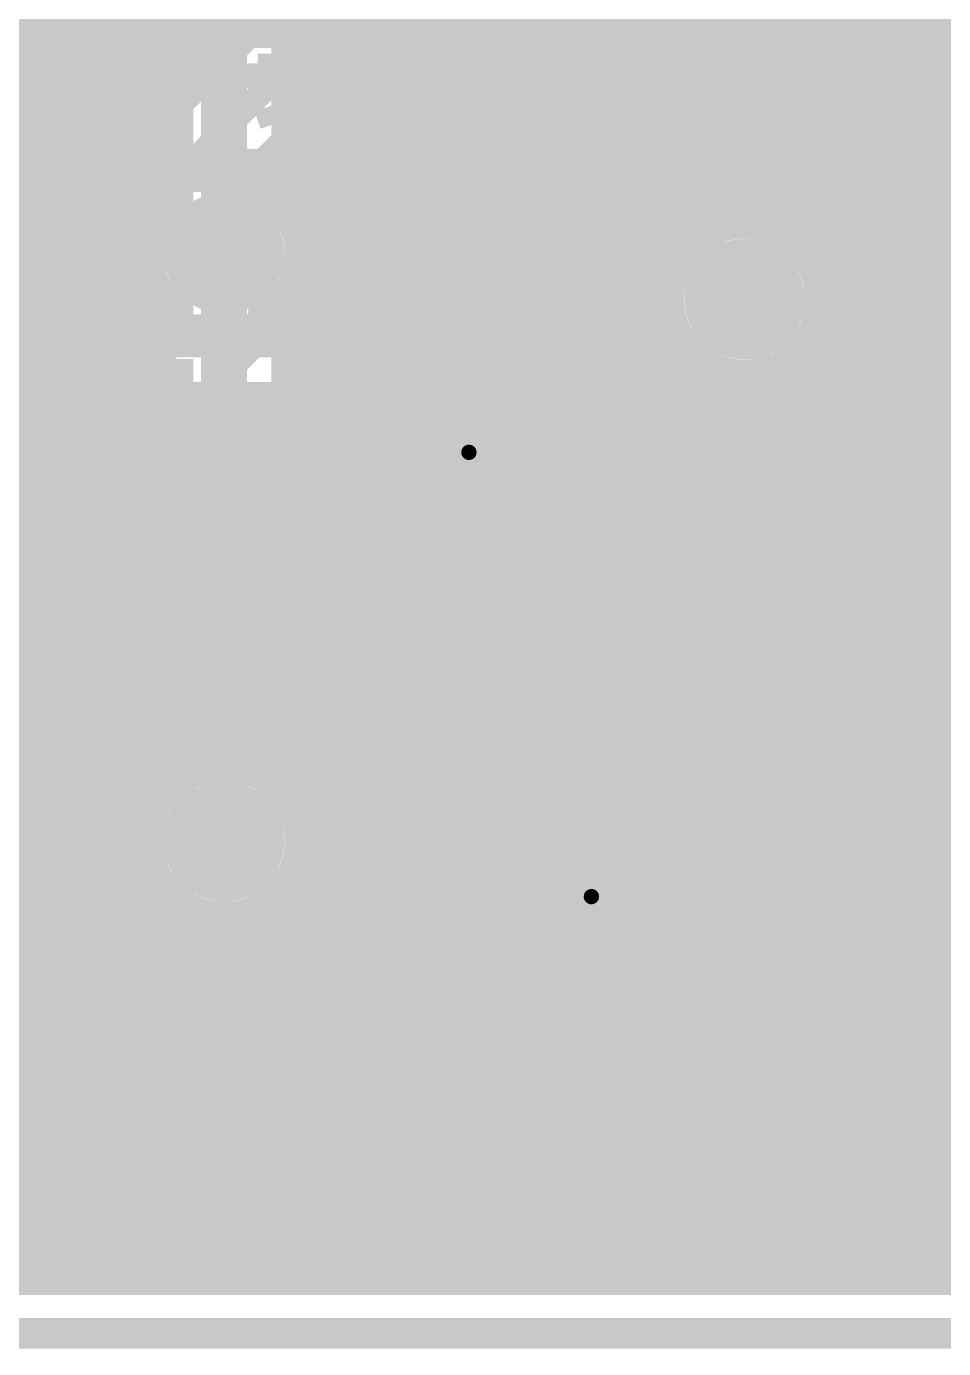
# Model space of a CAD drawing. Extents: x -4 to 136, y -50 to 40.
# Drawn here: x 109.99 to 117.6, y -4.13 to 6.83 of the extents above; entities that cross this region are included whole.
import ezdxf

# ---------------------------------------------------------------- set-up
doc = ezdxf.new("R2010")
doc.units = 0
doc.header["$MEASUREMENT"] = 0
doc.layers.get('0').update_dxf_attribs({"linetype": 'CONTINUOUS'})
for name, color, linetype in [('25-335-0_BOT', 7, 'CONTINUOUS'), ('25-335-0_DRD', 7, 'CONTINUOUS'), ('25-335-0_GND', 6, 'CONTINUOUS'), ('25-335-0_IN1', 4, 'CONTINUOUS'), ('25-335-0_SMT', 5, 'CONTINUOUS'), ('25-335-0_SPT', 10, 'CONTINUOUS'), ('25-335-0_SST', 9, 'CONTINUOUS'), ('25-335-0_TOP', 12, 'CONTINUOUS'), ('THRUHOLE_TAP', 15, 'CONTINUOUS')]:
    doc.layers.add(name, color=color, linetype=linetype)

# ---------------------------------------------------------------- blocks, each defined once
blk = doc.blocks.new('ROUND_40')
at = {"const_width": 0.29972}
blk.add_lwpolyline([(-0.14986, 0, 1), (0.14986, 0, 1)], format="xyb", close=True, dxfattribs=at)
blk = doc.blocks.new('ROUND_60')
at = {"const_width": 0.50038}
blk.add_lwpolyline([(-0.25019, 0, 1), (0.25019, 0, 1)], format="xyb", close=True, dxfattribs=at)
blk = doc.blocks.new('ROUND_62')
at = {"const_width": 0.50038}
blk.add_lwpolyline([(-0.25019, 0, 1), (0.25019, 0, 1)], format="xyb", close=True, dxfattribs=at)
blk = doc.blocks.new('ROUND_63')
at = {"const_width": 0.0635}
blk.add_lwpolyline([(-0.03175, 0, 1), (0.03175, 0, 1)], format="xyb", close=True, dxfattribs=at)
blk = doc.blocks.new('RECTANGLE_2')
blk.add_solid([(0.4826, 0.4064), (0.4826, -0.4064), (-0.4826, 0.4064), (-0.4826, -0.4064)])
blk = doc.blocks.new('RECTANGLE_17')
blk.add_solid([(0.508, 0.635), (0.508, -0.635), (-0.508, 0.635), (-0.508, -0.635)])
blk = doc.blocks.new('ROUND_23')
at = {"const_width": 0.10033}
blk.add_lwpolyline([(-0.050164, 0, 1), (0.050164, 0, 1)], format="xyb", close=True, dxfattribs=at)

msp = doc.modelspace()

# ---------------------------------------------------------------- linework, layer by layer
at = {"layer": '25-335-0_BOT'}
for points, const_width in [([(114.3, 26.6954), (114.3, -1.2573)], 0.254), ([(114.5286, 26.62936), (114.5286, -1.2573)], 0.254), ([(114.9858, 26.6446), (114.9858, -1.2573)], 0.254), ([(117.0432, 26.63444), (117.0432, -1.2573)], 0.254), ([(117.5004, 26.63952), (117.5004, -1.2573)], 0.254), ([(117.729, 26.71572), (117.729, -1.2573)], 0.254), ([(114.7572, 26.61412), (114.7572, -1.2573)], 0.254), ([(117.2718, 26.61412), (117.2718, -1.2573)], 0.254), ([(106.68, 21.463), (106.68, 17.8308), (108.077, 16.4338), (108.077, 14.859), (109.093, 13.843), (109.093, 1.143), (112.014, -1.778), (122.555, -1.778)], 0.381), ([(114.0714, 20.62226), (114.0714, -1.2573)], 0.254), ([(111.0996, 18.6436), (111.0996, 5.28828)], 0.254), ([(110.6424, 18.42008), (110.6424, 0.3302)], 0.254), ([(110.871, 18.47342), (110.871, 0.1016)], 0.254), ([(111.633, 0.0762), (111.633, 4.953), (111.633, 16.51), (113.284, 18.161)], 0.381), ([(113.8428, 17.8689), (113.8428, -1.2573)], 0.254), ([(113.3856, 17.526), (113.3856, -1.2573)], 0.254), ([(113.6142, 17.62506), (113.6142, -1.2573)], 0.254), ([(111.1123, 16.51), (111.1123, 5.30606)], 0.254), ([(115.2144, 16.3576), (115.2144, -1.2573)], 0.254), ([(115.443, 16.18742), (115.443, 4.94284)], 0.254), ([(115.6716, 16.13408), (115.6716, 5.13588)], 0.254), ([(116.8146, 14.7066), (116.8146, -1.2573)], 0.254), ([(115.9002, 14.65326), (115.9002, 5.19938)], 0.254), ([(116.1288, 14.5161), (116.1288, 5.17652)], 0.254), ([(116.3574, 14.48308), (116.3574, 5.05206)], 0.254), ([(116.586, 14.53642), (116.586, -1.2573)], 0.254), ([(110.4138, 13.2969), (110.4138, 0.5588)], 0.254), ([(110.1852, 13.05306), (110.1852, 0.7874)], 0.254), ([(109.9566, 12.9667), (109.9566, 1.016)], 0.254), ([(112.1537, 10.66038), (112.1537, 5.30606)], 0.254), ([(113.157, 10.67562), (113.157, -1.2573)], 0.254), ([(112.2426, 10.5664), (112.2426, 5.11048)], 0.254), ([(112.4712, 10.44448), (112.4712, -1.2573)], 0.254), ([(112.6998, 10.42162), (112.6998, -1.2573)], 0.254), ([(112.9284, 10.48512), (112.9284, -1.2573)], 0.254), ([(111.1123, 6.731), (109.6137, 6.731)], 0.254), ([(126.0602, 6.731), (112.1537, 6.731)], 0.254), ([(111.1123, 6.5024), (109.6137, 6.5024)], 0.254), ([(126.0602, 6.5024), (112.1537, 6.5024)], 0.254), ([(111.1123, 6.2738), (109.6137, 6.2738)], 0.254), ([(126.0602, 6.2738), (112.1537, 6.2738)], 0.254), ([(111.1123, 6.0452), (109.6137, 6.0452)], 0.254), ([(126.0602, 6.0452), (112.1537, 6.0452)], 0.254), ([(111.1123, 5.8166), (109.6137, 5.8166)], 0.254), ([(126.0602, 5.8166), (112.1537, 5.8166)], 0.254), ([(111.1123, 5.588), (109.6137, 5.588)], 0.254), ([(126.0602, 5.588), (112.1537, 5.588)], 0.254), ([(111.1123, 5.3594), (109.6137, 5.3594)], 0.254), ([(126.0602, 5.3594), (112.1537, 5.3594)], 0.254), ([(111.02848, 5.1308), (109.6137, 5.1308)], 0.254), ([(115.6589, 5.1308), (112.23752, 5.1308)], 0.254), ([(126.0602, 5.1308), (116.24056, 5.1308)], 0.254), ([(111.633, 4.953), (111.633, 0.0762)], 0.381), ([(111.00562, 4.9022), (109.6137, 4.9022)], 0.254), ([(115.41506, 4.9022), (112.26038, 4.9022)], 0.254), ([(126.0602, 4.9022), (116.48694, 4.9022)], 0.254), ([(112.2426, 4.79298), (112.2426, 0.23368)], 0.254), ([(111.06912, 4.6736), (109.6137, 4.6736)], 0.254), ([(111.0996, 4.61772), (111.0996, 0.41148)], 0.254), ([(111.1123, 4.5974), (111.1123, 0.42926)], 0.254), ([(111.1123, 4.5974), (111.1123, 0.42926)], 0.254), ([(112.1537, 4.5974), (112.1537, 0.42926)], 0.254), ([(112.1537, 4.5974), (112.1537, 0.42926)], 0.254), ([(115.3287, 4.6736), (112.19688, 4.6736)], 0.254), ([(126.0602, 4.6736), (116.5733, 4.6736)], 0.254), ([(111.1123, 4.445), (109.6137, 4.445)], 0.254), ([(115.33378, 4.445), (112.1537, 4.445)], 0.254), ([(126.0602, 4.445), (116.56822, 4.445)], 0.254), ([(111.1123, 4.2164), (109.6137, 4.2164)], 0.254), ([(115.4303, 4.2164), (112.1537, 4.2164)], 0.254), ([(115.443, 4.19862), (115.443, -1.2573)], 0.254), ([(126.0602, 4.2164), (116.4717, 4.2164)], 0.254), ([(116.3574, 4.0894), (116.3574, -1.2573)], 0.254), ([(111.1123, 3.9878), (109.6137, 3.9878)], 0.254), ([(115.71478, 3.9878), (112.1537, 3.9878)], 0.254), ([(115.6716, 4.00812), (115.6716, -1.2573)], 0.254), ([(115.9002, 3.94462), (115.9002, -1.2573)], 0.254), ([(116.1288, 3.96748), (116.1288, -1.2573)], 0.254), ([(126.0602, 3.9878), (116.18722, 3.9878)], 0.254), ([(111.1123, 3.7592), (109.6137, 3.7592)], 0.254), ([(126.0602, 3.7592), (112.1537, 3.7592)], 0.254), ([(111.1123, 3.5306), (109.6137, 3.5306)], 0.254), ([(126.0602, 3.5306), (112.1537, 3.5306)], 0.254), ([(111.1123, 3.302), (109.6137, 3.302)], 0.254), ([(126.0602, 3.302), (112.1537, 3.302)], 0.254), ([(111.1123, 3.0734), (109.6137, 3.0734)], 0.254), ([(126.0602, 3.0734), (112.1537, 3.0734)], 0.254), ([(111.1123, 2.8448), (109.6137, 2.8448)], 0.254), ([(126.0602, 2.8448), (112.1537, 2.8448)], 0.254), ([(111.1123, 2.6162), (109.6137, 2.6162)], 0.254), ([(126.0602, 2.6162), (112.1537, 2.6162)], 0.254), ([(111.1123, 2.3876), (109.6137, 2.3876)], 0.254), ([(126.0602, 2.3876), (112.1537, 2.3876)], 0.254), ([(111.1123, 2.159), (109.6137, 2.159)], 0.254), ([(126.0602, 2.159), (112.1537, 2.159)], 0.254), ([(111.1123, 1.9304), (109.6137, 1.9304)], 0.254), ([(126.0602, 1.9304), (112.1537, 1.9304)], 0.254), ([(111.1123, 1.7018), (109.6137, 1.7018)], 0.254), ([(126.0602, 1.7018), (112.1537, 1.7018)], 0.254), ([(111.1123, 1.4732), (109.6137, 1.4732)], 0.254), ([(126.0602, 1.4732), (112.1537, 1.4732)], 0.254), ([(109.6137, 1.3589), (111.01324, -0.04064)], 0.254), ([(111.1123, 1.2446), (109.728, 1.2446)], 0.254), ([(126.0602, 1.2446), (112.1537, 1.2446)], 0.254), ([(111.1123, 1.016), (109.9566, 1.016)], 0.254), ([(126.0602, 1.016), (112.1537, 1.016)], 0.254), ([(108.7247, 0.7747), (111.64062, -2.13868)], 0.254), ([(111.1123, 0.7874), (110.1852, 0.7874)], 0.254), ([(125.90526, 0.7874), (112.1537, 0.7874)], 0.254), ([(111.1123, 0.5588), (110.4138, 0.5588)], 0.254), ([(125.67666, 0.5588), (112.1537, 0.5588)], 0.254), ([(111.05642, 0.3302), (110.6424, 0.3302)], 0.254), ([(125.44806, 0.3302), (112.20958, 0.3302)], 0.254), ([(111.00308, 0.1016), (110.871, 0.1016)], 0.254), ([(124.05614, 0.1016), (112.26292, 0.1016)], 0.254), ([(123.60148, -0.127), (112.2299, -0.127)], 0.254), ([(112.2426, -0.08128), (112.2426, -1.2573)], 0.254), ([(112.014, -0.42418), (112.014, -1.0414)], 0.254), ([(123.36018, -0.3556), (112.0902, -0.3556)], 0.254), ([(109.9566, -0.4572), (109.9566, -3.556)], 0.254), ([(111.51362, -0.54102), (112.2299, -1.2573)], 0.254), ([(111.5568, -0.54864), (111.5568, -0.5842)], 0.254), ([(111.7854, -0.5334), (111.7854, -0.8128)], 0.254), ([(110.0836, -0.5842), (103.3399, -0.5842)], 0.254), ([(123.20524, -0.5842), (111.5568, -0.5842)], 0.254), ([(110.1852, -0.6858), (110.1852, -3.556)], 0.254), ([(110.3122, -0.8128), (103.2002, -0.8128)], 0.254), ([(123.10364, -0.8128), (111.7854, -0.8128)], 0.254), ([(110.4138, -0.9144), (110.4138, -3.556)], 0.254), ([(110.5408, -1.0414), (97.1169, -1.0414)], 0.254), ([(123.04776, -1.0414), (112.014, -1.0414)], 0.254), ([(110.6424, -1.143), (110.6424, -3.556)], 0.254), ([(110.7694, -1.27), (97.1169, -1.27)], 0.254), ([(122.1994, -1.2573), (112.2299, -1.2573)], 0.254), ([(110.871, -1.3716), (110.871, -3.556)], 0.254), ([(110.998, -1.4986), (97.1169, -1.4986)], 0.254), ([(111.0996, -1.6002), (111.0996, -3.556)], 0.254), ([(111.2266, -1.7272), (97.18294, -1.7272)], 0.254), ([(111.3282, -1.8288), (111.3282, -3.556)], 0.254), ([(111.4552, -1.9558), (103.6828, -1.9558)], 0.254), ([(111.5568, -2.0574), (111.5568, -3.556)], 0.254), ([(111.68888, -2.1844), (103.83774, -2.1844)], 0.254), ([(111.7854, -2.24536), (111.7854, -3.556)], 0.254), ([(122.1994, -2.2987), (112.014, -2.2987)], 0.254), ([(112.014, -2.2987), (112.014, -3.556)], 0.254), ([(112.2426, -2.2987), (112.2426, -3.556)], 0.254), ([(112.4712, -2.2987), (112.4712, -3.556)], 0.254), ([(112.6998, -2.2987), (112.6998, -3.556)], 0.254), ([(112.9284, -2.2987), (112.9284, -3.556)], 0.254), ([(113.157, -2.2987), (113.157, -3.556)], 0.254), ([(113.3856, -2.2987), (113.3856, -3.556)], 0.254), ([(113.6142, -2.2987), (113.6142, -3.556)], 0.254), ([(113.8428, -2.2987), (113.8428, -3.556)], 0.254), ([(114.0714, -2.2987), (114.0714, -3.556)], 0.254), ([(114.3, -2.2987), (114.3, -3.556)], 0.254), ([(114.5286, -2.2987), (114.5286, -3.556)], 0.254), ([(114.7572, -2.2987), (114.7572, -3.556)], 0.254), ([(114.9858, -2.2987), (114.9858, -3.556)], 0.254), ([(115.2144, -2.2987), (115.2144, -3.556)], 0.254), ([(115.443, -2.2987), (115.443, -3.556)], 0.254), ([(115.6716, -2.2987), (115.6716, -3.556)], 0.254), ([(115.9002, -2.2987), (115.9002, -3.556)], 0.254), ([(116.1288, -2.2987), (116.1288, -3.556)], 0.254), ([(116.3574, -2.2987), (116.3574, -3.556)], 0.254), ([(116.586, -2.2987), (116.586, -3.556)], 0.254), ([(116.8146, -2.2987), (116.8146, -3.556)], 0.254), ([(117.0432, -2.2987), (117.0432, -3.556)], 0.254), ([(117.2718, -2.2987), (117.2718, -3.556)], 0.254), ([(117.5004, -2.2987), (117.5004, -3.556)], 0.254), ([(117.729, -2.2987), (117.729, -3.556)], 0.254), ([(123.60148, -2.413), (103.88092, -2.413)], 0.254), ([(124.05614, -2.6416), (103.83774, -2.6416)], 0.254), ([(131.2164, -2.8702), (103.6828, -2.8702)], 0.254), ([(135.509, -3.0988), (95.8469, -3.0988)], 0.254), ([(135.509, -3.3274), (95.87992, -3.3274)], 0.254), ([(135.509, -3.556), (95.82658, -3.556)], 0.254)]:
    msp.add_lwpolyline(points, dxfattribs=dict(at, const_width=const_width))
at = {"layer": '25-335-0_BOT', "const_width": 0.254}
for points in [[(111.1123, 5.30606, 0.1500719), (111.00389, 4.953)], [(112.26292, 4.953, 0.1500718), (112.15437, 5.30651)], [(115.951, 5.20192, 0.4142136), (115.32108, 4.572)], [(116.58092, 4.572, 0.4142136), (115.951, 5.20192)], [(111.00308, 4.953, 0.1509244), (111.11281, 4.59775)], [(112.1537, 4.5974, 0.1509243), (112.26354, 4.953)], [(115.32108, 4.572, 0.4142136), (115.951, 3.94208)], [(115.951, 3.94208, 0.4142136), (116.58092, 4.572)], [(111.1123, 0.42926, 0.1500719), (111.00389, 0.0762)], [(111.1123, 0.42926, 0.1500719), (111.00389, 0.0762)], [(112.26292, 0.0762, 0.1500718), (112.15437, 0.42971)], [(112.26292, 0.0762, 0.1500718), (112.15437, 0.42971)], [(111.00308, 0.0762, 0.0466173), (111.01398, -0.0405)], [(111.00308, 0.0762, 0.0466173), (111.01398, -0.0405)], [(111.633, -0.55372, 0.4142136), (112.26292, 0.0762)], [(111.633, -0.55372, 0.4142136), (112.26292, 0.0762)], [(111.51362, -0.54102, 0.0478005), (111.633, -0.55246)], [(111.51362, -0.54102, 0.0478005), (111.633, -0.55246)], [(111.6457, -2.1463, 0.1989124), (112.014, -2.29885)], [(111.6457, -2.1463, 0.1989124), (112.014, -2.29885)]]:
    msp.add_lwpolyline(points, format="xyb", dxfattribs=at)
at = {"layer": '25-335-0_DRD', "const_width": 0.254}
for points in [[(-4.0005, 34.00044), (-4.0005, -4.0005), (135.99922, -4.0005), (135.99922, 34.00044), (-4.0005, 34.00044)], [(110.998, 5.588), (110.998, 4.318)], [(112.268, 5.588), (110.998, 5.588)], [(112.268, 5.588), (110.998, 4.318)], [(112.268, 4.318), (110.998, 5.588)], [(112.268, 4.318), (112.268, 5.588)], [(115.316, 5.207), (115.316, 3.937)], [(116.586, 5.207), (115.316, 5.207)], [(116.586, 5.207), (115.316, 3.937)], [(116.586, 3.937), (115.316, 5.207)], [(116.586, 3.937), (116.586, 5.207)], [(110.998, 4.318), (112.268, 4.318)], [(113.03, 3.937), (113.03, 2.667)], [(114.3, 3.937), (113.03, 3.937)], [(114.3, 3.937), (113.03, 2.667)], [(114.3, 2.667), (113.03, 3.937)], [(113.03, 3.937), (113.03, 2.667)], [(114.3, 3.937), (113.03, 3.937)], [(114.3, 3.937), (113.03, 2.667)], [(114.3, 2.667), (113.03, 3.937)], [(114.3, 2.667), (114.3, 3.937)], [(114.3, 2.667), (114.3, 3.937)], [(115.316, 3.937), (116.586, 3.937)], [(113.03, 2.667), (114.3, 2.667)], [(113.03, 2.667), (114.3, 2.667)], [(110.998, 0.7112), (110.998, -0.5588)], [(112.268, 0.7112), (110.998, 0.7112)], [(112.268, 0.7112), (110.998, -0.5588)], [(112.268, -0.5588), (110.998, 0.7112)], [(110.998, 0.7112), (110.998, -0.5588)], [(112.268, 0.7112), (110.998, 0.7112)], [(112.268, 0.7112), (110.998, -0.5588)], [(112.268, -0.5588), (110.998, 0.7112)], [(112.268, -0.5588), (112.268, 0.7112)], [(112.268, -0.5588), (112.268, 0.7112)], [(114.046, 0.254), (114.046, -1.016)], [(115.316, 0.254), (114.046, 0.254)], [(115.316, 0.254), (114.046, -1.016)], [(115.316, -1.016), (114.046, 0.254)], [(114.046, 0.254), (114.046, -1.016)], [(115.316, 0.254), (114.046, 0.254)], [(115.316, 0.254), (114.046, -1.016)], [(115.316, -1.016), (114.046, 0.254)], [(115.316, -1.016), (115.316, 0.254)], [(115.316, -1.016), (115.316, 0.254)], [(110.998, -0.5588), (112.268, -0.5588)], [(110.998, -0.5588), (112.268, -0.5588)], [(114.046, -1.016), (115.316, -1.016)], [(114.046, -1.016), (115.316, -1.016)]]:
    msp.add_lwpolyline(points, dxfattribs=at)
at = {"layer": '25-335-0_GND', "const_width": 0.254}
msp.add_lwpolyline([(-4.0005, 34.00044), (-4.0005, -4.0005), (135.99922, -4.0005), (135.99922, 34.00044), (-4.0005, 34.00044)], dxfattribs=at)
at = {"layer": '25-335-0_IN1'}
for points, const_width in [([(119.7991, 27.96032), (119.7991, 27.5971), (119.507, 27.305), (119.507, 13.843), (110.363, 4.699), (104.775, 4.699), (104.267, 5.207)], 0.2032), ([(110.6424, 15.1892), (110.6424, 5.588)], 0.254), ([(110.871, 15.1892), (110.871, 5.8166)], 0.254), ([(111.0996, 15.1892), (111.0996, 6.0452)], 0.254), ([(111.3282, 15.1892), (111.3282, 6.2738)], 0.254), ([(111.5568, 15.1892), (111.5568, 6.5024)], 0.254), ([(111.7854, 15.1892), (111.7854, 6.731)], 0.254), ([(119.0752, 14.0208), (110.18266, 5.1308)], 0.254), ([(119.8118, 13.5382), (111.82604, 5.55244)], 0.254), ([(110.4138, 13.2969), (110.4138, 5.3594)], 0.254), ([(110.1852, 13.05306), (110.1852, 5.1308)], 0.254), ([(109.9566, 12.9667), (109.9566, 5.1308)], 0.254), ([(117.729, 11.45286), (117.729, -3.556)], 0.254), ([(117.5004, 11.22426), (117.5004, -3.556)], 0.254), ([(117.2718, 10.99566), (117.2718, -3.556)], 0.254), ([(117.0432, 10.76706), (117.0432, -3.556)], 0.254), ([(116.8146, 10.53846), (116.8146, -3.556)], 0.254), ([(116.586, 10.30986), (116.586, -3.556)], 0.254), ([(116.3574, 10.08126), (116.3574, 5.05206)], 0.254), ([(116.1288, 9.85266), (116.1288, 5.17652)], 0.254), ([(115.9002, 9.62406), (115.9002, 5.19938)], 0.254), ([(115.6716, 9.39546), (115.6716, 5.13588)], 0.254), ([(115.443, 9.16686), (115.443, 4.94284)], 0.254), ([(115.2144, 8.93826), (115.2144, 4.6228)], 0.254), ([(114.9858, 8.70966), (114.9858, 4.6228)], 0.254), ([(114.7572, 8.48106), (114.7572, 4.6228)], 0.254), ([(114.5286, 8.25246), (114.5286, 4.6228)], 0.254), ([(114.3, 8.02386), (114.3, 4.6228)], 0.254), ([(114.0714, 7.79526), (114.0714, 4.6228)], 0.254), ([(113.8428, 7.56666), (113.8428, 4.6228)], 0.254), ([(113.6142, 7.33806), (113.6142, 4.6228)], 0.254), ([(113.3856, 7.10946), (113.3856, 4.6228)], 0.254), ([(113.157, 6.88086), (113.157, 4.6228)], 0.254), ([(111.78286, 6.731), (104.38384, 6.731)], 0.254), ([(135.509, 6.731), (113.0046, 6.731)], 0.254), ([(115.951, 4.572), (115.57, 4.191), (104.14, 4.191), (103.378, 4.953), (103.378, 6.604)], 0.2032), ([(112.9284, 6.65226), (112.9284, 4.6228)], 0.254), ([(111.55426, 6.5024), (104.0003, 6.5024)], 0.254), ([(135.509, 6.5024), (112.776, 6.5024)], 0.254), ([(112.6998, 6.42366), (112.6998, 4.6228)], 0.254), ([(111.32566, 6.2738), (107.09656, 6.2738)], 0.254), ([(135.509, 6.2738), (112.5474, 6.2738)], 0.254), ([(112.4712, 6.19506), (112.4712, 4.6228)], 0.254), ([(111.09706, 6.0452), (107.34294, 6.0452)], 0.254), ([(126.81966, 6.0452), (112.3188, 6.0452)], 0.254), ([(112.2426, 5.96646), (112.2426, 5.11048)], 0.254), ([(110.86846, 5.8166), (107.4293, 5.8166)], 0.254), ([(126.66726, 5.8166), (112.0902, 5.8166)], 0.254), ([(112.014, 5.73786), (112.014, 5.45338)], 0.254), ([(110.63986, 5.588), (107.42422, 5.588)], 0.254), ([(126.62408, 5.588), (111.8616, 5.588)], 0.254), ([(110.41126, 5.3594), (107.3277, 5.3594)], 0.254), ([(126.66726, 5.3594), (112.11306, 5.3594)], 0.254), ([(110.18266, 5.1308), (107.04322, 5.1308)], 0.254), ([(115.6589, 5.1308), (112.23752, 5.1308)], 0.254), ([(126.81966, 5.1308), (116.24056, 5.1308)], 0.254), ([(115.41506, 4.9022), (112.26038, 4.9022)], 0.254), ([(135.509, 4.9022), (116.48694, 4.9022)], 0.254), ([(112.2426, 4.79298), (112.2426, 4.6228)], 0.254), ([(115.32362, 4.6228), (112.16894, 4.6228)], 0.254), ([(115.3287, 4.6736), (112.19688, 4.6736)], 0.254), ([(135.509, 4.6736), (116.5733, 4.6736)], 0.254), ([(135.509, 4.445), (116.56822, 4.445)], 0.254), ([(135.509, 4.2164), (116.4717, 4.2164)], 0.254), ([(116.3574, 4.0894), (116.3574, -3.556)], 0.254), ([(115.93068, 3.94208), (115.87988, 3.89128)], 0.254), ([(115.93068, 3.94208), (115.951, 3.94175)], 0.254), ([(116.1288, 3.96748), (116.1288, -3.556)], 0.254), ([(135.509, 3.9878), (116.18722, 3.9878)], 0.254), ([(115.9002, 3.90906), (115.9002, -3.556)], 0.254), ([(135.509, 3.7592), (103.61422, 3.7592)], 0.254), ([(115.57, 3.7592), (104.14, 3.7592)], 0.254), ([(109.9566, 3.7592), (109.9566, -3.556)], 0.254), ([(110.1852, 3.7592), (110.1852, -3.556)], 0.254), ([(110.4138, 3.7592), (110.4138, -3.556)], 0.254), ([(110.6424, 3.7592), (110.6424, -3.556)], 0.254), ([(110.871, 3.7592), (110.871, -3.556)], 0.254), ([(111.0996, 3.7592), (111.0996, 0.41148)], 0.254), ([(111.3282, 3.7592), (111.3282, 0.62738)], 0.254), ([(111.5568, 3.7592), (111.5568, 0.70104)], 0.254), ([(111.7854, 3.7592), (111.7854, 0.6858)], 0.254), ([(112.014, 3.7592), (112.014, 0.57658)], 0.254), ([(112.2426, 3.7592), (112.2426, 0.23368)], 0.254), ([(112.4712, 3.7592), (112.4712, -3.556)], 0.254), ([(112.6998, 3.7592), (112.6998, -3.556)], 0.254), ([(112.9284, 3.7592), (112.9284, -3.556)], 0.254), ([(113.157, 3.7592), (113.157, -3.556)], 0.254), ([(113.3856, 3.7592), (113.3856, -3.556)], 0.254), ([(113.6142, 3.7592), (113.6142, -3.556)], 0.254), ([(113.8428, 3.7592), (113.8428, -3.556)], 0.254), ([(114.0714, 3.7592), (114.0714, -3.556)], 0.254), ([(114.3, 3.7592), (114.3, -3.556)], 0.254), ([(114.5286, 3.7592), (114.5286, -3.556)], 0.254), ([(114.7572, 3.7592), (114.7572, -3.556)], 0.254), ([(114.9858, 3.7592), (114.9858, -3.556)], 0.254), ([(115.2144, 3.7592), (115.2144, -3.556)], 0.254), ([(115.443, 3.7592), (115.443, -3.556)], 0.254), ([(115.6716, 3.7719), (115.6716, -3.556)], 0.254), ([(135.509, 3.5306), (103.8987, 3.5306)], 0.254), ([(135.509, 3.302), (103.99522, 3.302)], 0.254), ([(135.509, 3.0734), (104.0003, 3.0734)], 0.254), ([(135.509, 2.8448), (103.91394, 2.8448)], 0.254), ([(135.509, 2.6162), (103.66756, 2.6162)], 0.254), ([(135.509, 2.3876), (101.346, 2.3876)], 0.254), ([(135.509, 2.159), (101.5746, 2.159)], 0.254), ([(135.509, 1.9304), (101.8032, 1.9304)], 0.254), ([(131.16814, 1.7018), (102.0318, 1.7018)], 0.254), ([(130.83286, 1.4732), (103.23322, 1.4732)], 0.254), ([(130.60426, 1.2446), (103.5177, 1.2446)], 0.254), ([(130.43916, 1.016), (104.76484, 1.016)], 0.254), ([(130.31724, 0.7874), (104.95788, 0.7874)], 0.254), ([(111.2266, 0.5588), (105.02138, 0.5588)], 0.254), ([(130.23088, 0.5588), (112.03686, 0.5588)], 0.254), ([(111.05642, 0.3302), (104.99852, 0.3302)], 0.254), ([(130.17754, 0.3302), (112.20958, 0.3302)], 0.254), ([(111.00308, 0.1016), (104.87406, 0.1016)], 0.254), ([(124.05614, 0.1016), (112.26292, 0.1016)], 0.254), ([(111.0361, -0.127), (103.31958, -0.127)], 0.254), ([(123.60148, -0.127), (112.2299, -0.127)], 0.254), ([(112.2426, -0.08128), (112.2426, -3.556)], 0.254), ([(111.0996, -0.25908), (111.0996, -3.556)], 0.254), ([(111.17326, -0.3556), (103.37292, -0.3556)], 0.254), ([(112.014, -0.42418), (112.014, -3.556)], 0.254), ([(123.36018, -0.3556), (112.0902, -0.3556)], 0.254), ([(111.3282, -0.47498), (111.3282, -3.556)], 0.254), ([(111.5568, -0.54864), (111.5568, -3.556)], 0.254), ([(111.7854, -0.5334), (111.7854, -3.556)], 0.254), ([(123.20524, -0.5842), (103.3399, -0.5842)], 0.254), ([(123.10364, -0.8128), (103.2002, -0.8128)], 0.254), ([(123.04776, -1.0414), (89.10574, -1.0414)], 0.254), ([(122.18162, -1.27), (89.14892, -1.27)], 0.254), ([(121.99112, -1.4986), (97.028, -1.4986)], 0.254), ([(121.92762, -1.7272), (97.18294, -1.7272)], 0.254), ([(121.95048, -1.9558), (103.6828, -1.9558)], 0.254), ([(122.0724, -2.1844), (103.83774, -2.1844)], 0.254), ([(123.60148, -2.413), (103.88092, -2.413)], 0.254), ([(124.05614, -2.6416), (103.83774, -2.6416)], 0.254), ([(135.509, -2.8702), (103.6828, -2.8702)], 0.254), ([(135.509, -3.0988), (95.8469, -3.0988)], 0.254), ([(135.509, -3.3274), (95.87992, -3.3274)], 0.254), ([(135.509, -3.556), (95.82658, -3.556)], 0.254)]:
    msp.add_lwpolyline(points, dxfattribs=dict(at, const_width=const_width))
at = {"layer": '25-335-0_IN1', "const_width": 0.254}
for points in [[(112.26292, 4.953, 0.3256429), (111.82604, 5.55244)], [(115.951, 5.20192, 0.3907443), (115.32362, 4.6228)], [(116.58092, 4.572, 0.4142136), (115.951, 5.20192)], [(112.16894, 4.6228, 0.1389295), (112.26249, 4.953)], [(115.951, 3.94208, 0.4142136), (116.58092, 4.572)], [(115.57, 3.7592, 0.1989115), (115.87533, 3.88567)], [(115.57, 3.7592, 0.1989115), (115.87533, 3.88567)], [(111.633, 0.70612, 0.4142136), (111.00308, 0.0762)], [(111.633, 0.70612, 0.4142136), (111.00308, 0.0762)], [(112.26292, 0.0762, 0.4142136), (111.633, 0.70612)], [(112.26292, 0.0762, 0.4142136), (111.633, 0.70612)], [(111.00308, 0.0762, 0.4142136), (111.633, -0.55372)], [(111.00308, 0.0762, 0.4142136), (111.633, -0.55372)], [(111.633, -0.55372, 0.4142136), (112.26292, 0.0762)], [(111.633, -0.55372, 0.4142136), (112.26292, 0.0762)]]:
    msp.add_lwpolyline(points, format="xyb", dxfattribs=at)
at = {"layer": '25-335-0_SST', "const_width": 0.1524}
for points in [[(109.6645, 7.1755), (109.6645, 4.2545), (111.3028, 4.2545), (111.3028, 7.1755), (109.6645, 7.1755)], [(111.633, 2.159), (115.697, 2.159), (115.697, 6.731), (113.919, 6.731), (113.665, 6.477), (113.411, 6.731), (111.633, 6.731), (111.633, 2.159)], [(116.078, 2.159), (120.142, 2.159), (120.142, 6.731), (118.364, 6.731), (118.11, 6.477), (117.856, 6.731), (116.078, 6.731), (116.078, 2.159)], [(112.4204, 6.53034), (112.4204, 6.17474), (112.59058, 6.05536), (112.76076, 6.05536), (112.9284, 6.17474), (112.9284, 6.53034), (111.9124, 6.53034)], [(114.7318, 6.52526), (114.56162, 6.46684), (114.56162, 6.22808), (114.7318, 6.16966), (114.90198, 6.05028), (115.40998, 6.05028), (115.57762, 6.11124), (115.57762, 6.46684), (115.40998, 6.52526), (114.7318, 6.52526)], [(116.5098, 6.39826), (116.33962, 6.33984), (116.33962, 6.10108), (116.5098, 6.04266), (116.67998, 5.92328), (117.18798, 5.92328), (117.35562, 5.98424), (117.35562, 6.33984), (117.18798, 6.39826), (116.5098, 6.39826)], [(114.90198, 6.28904), (114.56162, 6.05028)], [(112.4204, 6.23316), (111.9124, 6.05536)], [(116.67998, 6.16204), (116.33962, 5.92328)], [(112.08258, 5.69214), (111.9124, 5.57276), (111.9124, 5.33654), (112.08258, 5.21716), (112.25276, 5.21716), (112.59058, 5.45592), (112.9284, 5.21716), (112.9284, 5.69214)], [(114.56162, 5.33146), (114.56162, 5.56768)], [(114.56162, 5.45084), (115.57762, 5.45084), (115.40998, 5.56768)], [(116.33962, 5.20446), (116.33962, 5.44068)], [(116.33962, 5.32384), (117.35562, 5.32384), (117.18798, 5.44068)], [(116.67998, 4.36626), (116.67998, 4.84124), (117.35562, 4.60248), (117.35562, 4.48564), (116.33962, 4.48564)], [(112.4204, 4.79552), (112.4204, 4.43992), (112.25276, 4.37896), (112.08258, 4.37896), (111.9124, 4.43992), (111.9124, 4.79552), (112.08258, 4.85394), (112.25276, 4.85394), (112.9284, 4.61772)], [(114.56162, 4.61264), (114.56162, 4.84886)], [(114.56162, 4.72948), (115.57762, 4.72948), (115.40998, 4.84886)], [(109.6645, 4.0005), (109.6645, 1.0795), (111.3028, 1.0795), (111.3028, 4.0005), (109.6645, 4.0005)], [(111.633, -2.921), (115.697, -2.921), (115.697, 1.651), (113.919, 1.651), (113.665, 1.397), (113.411, 1.651), (111.633, 1.651), (111.633, -2.921)], [(116.078, -2.921), (120.142, -2.921), (120.142, 1.651), (118.364, 1.651), (118.11, 1.397), (117.856, 1.651), (116.078, 1.651), (116.078, -2.921)], [(112.4204, 1.45034), (112.4204, 1.09474), (112.59058, 0.97536), (112.76076, 0.97536), (112.9284, 1.09474), (112.9284, 1.45034), (111.9124, 1.45034)], [(114.6048, 1.44526), (114.43462, 1.38684), (114.43462, 1.14808), (114.6048, 1.08966), (114.77498, 0.97028), (115.28298, 0.97028), (115.45062, 1.03124), (115.45062, 1.38684), (115.28298, 1.44526), (114.6048, 1.44526)], [(116.5098, 1.44526), (116.33962, 1.38684), (116.33962, 1.14808), (116.5098, 1.08966), (116.67998, 0.97028), (117.18798, 0.97028), (117.35562, 1.03124), (117.35562, 1.38684), (117.18798, 1.44526), (116.5098, 1.44526)], [(112.4204, 1.15316), (111.9124, 0.97536)], [(114.77498, 1.20904), (114.43462, 0.97028)], [(116.67998, 1.20904), (116.33962, 0.97028)], [(111.3155, -2.0955), (111.3155, 0.8255), (109.6772, 0.8255), (109.6772, -2.0955), (111.3155, -2.0955)], [(112.25276, 0.13716), (112.25276, 0.61214), (112.9284, 0.37592), (112.9284, 0.25654), (111.9124, 0.25654)], [(114.43462, 0.25146), (114.43462, 0.48768)], [(114.43462, 0.37084), (115.45062, 0.37084), (115.28298, 0.48768)], [(116.33962, 0.25146), (116.33962, 0.48768)], [(116.33962, 0.37084), (117.35562, 0.37084), (117.18798, 0.48768)], [(114.43462, -0.58674), (114.43462, -0.11176), (115.1128, -0.58674), (115.28298, -0.58674), (115.45062, -0.52578), (115.45062, -0.17018), (115.28298, -0.11176)], [(116.5098, -0.11176), (116.33962, -0.23114), (116.33962, -0.46736), (116.5098, -0.58674), (116.67998, -0.58674), (117.0178, -0.34798), (117.35562, -0.58674), (117.35562, -0.11176)], [(112.4204, -0.64008), (112.59058, -0.6985), (112.76076, -0.6985), (112.9284, -0.64008), (112.9284, -0.28448), (112.76076, -0.22606), (112.59058, -0.22606), (112.4204, -0.28448), (112.4204, -0.64008), (112.25276, -0.6985), (112.08258, -0.6985), (111.9124, -0.64008), (111.9124, -0.28448), (112.08258, -0.22606), (112.25276, -0.22606), (112.4204, -0.28448)], [(110.47984, -3.15976), (110.00486, -3.15976), (110.24362, -2.48412), (110.36046, -2.48412), (110.36046, -3.50012)], [(111.25962, -2.99212), (110.90402, -2.99212), (110.84306, -2.82194), (110.84306, -2.65176), (110.90402, -2.48412), (111.25962, -2.48412), (111.31804, -2.65176), (111.31804, -2.82194), (111.08182, -3.50012)]]:
    msp.add_lwpolyline(points, dxfattribs=at)
at = {"layer": '25-335-0_TOP'}
for points, const_width in [([(110.49, 6.4262), (112.268, 6.4262), (113.665, 7.8232), (113.665, 10.668)], 0.2032), ([(124.587, 9.271), (125.73, 8.128), (125.73, 7.112), (125.222, 6.604), (114.681, 6.604), (113.665, 5.588)], 0.2032), ([(105.41, 5.588), (105.41, 5.207), (105.537, 5.08), (107.315, 5.08), (107.95, 5.715), (112.141, 5.715), (113.157, 6.731), (113.665, 6.731), (114.173, 7.239), (124.714, 7.239), (125.095, 7.62)], 0.2032), ([(114.8588, 6.1722), (114.5032, 5.81406)], 0.254), ([(117.2718, 6.1722), (114.8588, 6.1722)], 0.254), ([(114.9858, 6.1722), (114.9858, 4.2672)], 0.254), ([(115.2144, 6.1722), (115.2144, 4.2672)], 0.254), ([(115.443, 6.1722), (115.443, 4.94284)], 0.254), ([(115.6716, 6.1722), (115.6716, 5.13588)], 0.254), ([(115.9002, 6.1722), (115.9002, 5.19938)], 0.254), ([(116.1288, 6.1722), (116.1288, 5.17652)], 0.254), ([(116.3574, 6.1722), (116.3574, 5.05206)], 0.254), ([(116.586, 6.1722), (116.586, 5.0038)], 0.254), ([(116.8146, 6.1722), (116.8146, 5.0038)], 0.254), ([(117.0432, 6.1722), (117.0432, 4.953)], 0.254), ([(117.2718, 6.1722), (117.2718, 4.7498)], 0.254), ([(117.2718, 6.1722), (117.2718, 4.7498)], 0.254), ([(117.2718, 6.0452), (114.7318, 6.0452)], 0.254), ([(114.7572, 6.06806), (114.7572, 4.2672)], 0.254), ([(117.2718, 5.8166), (114.5032, 5.8166)], 0.254), ([(114.5032, 5.81406), (114.5032, 4.6228)], 0.254), ([(114.5286, 5.83946), (114.5286, 4.2672)], 0.254), ([(117.2718, 5.588), (114.5032, 5.588)], 0.254), ([(110.49, 3.2512), (110.9472, 3.2512), (113.284, 5.588), (113.665, 5.588)], 0.2032), ([(117.2718, 5.3594), (114.5032, 5.3594)], 0.254), ([(110.49, 5.0038), (108.585, 5.0038)], 0.381), ([(110.49, 5.0038), (111.5822, 5.0038), (111.633, 4.953)], 0.381), ([(115.6589, 5.1308), (114.5032, 5.1308)], 0.254), ([(117.2718, 5.1308), (116.24056, 5.1308)], 0.254), ([(116.84, 5.0038), (116.4082, 5.0038)], 0.254), ([(115.41506, 4.9022), (114.5032, 4.9022)], 0.254), ([(117.2718, 4.9022), (117.11686, 4.9022)], 0.254), ([(117.1448, 4.8768), (117.2718, 4.7498)], 0.254), ([(112.9284, 4.6228), (112.5728, 4.2672)], 0.254), ([(114.5032, 4.6228), (112.9284, 4.6228)], 0.254), ([(112.9284, 4.62026), (112.9284, 4.2672)], 0.254), ([(113.157, 4.6228), (113.157, 4.2672)], 0.254), ([(113.3856, 4.6228), (113.3856, 4.2672)], 0.254), ([(113.6142, 4.6228), (113.6142, 2.1844)], 0.254), ([(113.8428, 4.6228), (113.8428, 1.9558)], 0.254), ([(114.0714, 4.6228), (114.0714, 4.2672)], 0.254), ([(114.3, 4.6228), (114.3, 4.2672)], 0.254), ([(115.3287, 4.6736), (114.5032, 4.6736)], 0.254), ([(118.9482, 4.6228), (117.3988, 4.6228)], 0.254), ([(117.5004, 4.6228), (117.5004, 4.46278)], 0.254), ([(117.729, 4.6228), (117.729, 4.2672)], 0.254), ([(117.094, 3.302), (117.094, 4.318), (116.84, 4.572), (115.951, 4.572)], 0.2032), ([(112.6998, 4.39166), (112.6998, 4.2672)], 0.254), ([(115.33378, 4.445), (112.7506, 4.445)], 0.254), ([(120.8532, 4.445), (117.50548, 4.445)], 0.254), ([(113.4872, 4.2672), (112.5728, 4.2672)], 0.254), ([(113.4872, 4.2672), (113.4872, 2.3368)], 0.254), ([(113.8428, 4.2672), (113.8428, 2.3368)], 0.254), ([(115.39982, 4.2672), (113.8428, 4.2672)], 0.254), ([(114.681, 4.2672), (114.681, 3.302)], 0.254), ([(117.5258, 4.318), (117.5258, 4.2672)], 0.254), ([(117.9322, 4.2672), (117.5258, 4.2672)], 0.254), ([(113.8428, 4.2164), (113.4872, 4.2164)], 0.254), ([(115.5192, 4.11226), (115.5192, 2.3368)], 0.254), ([(113.8428, 3.9878), (113.4872, 3.9878)], 0.254), ([(115.71478, 3.9878), (115.5192, 3.9878)], 0.254), ([(115.6716, 4.00812), (115.6716, -2.3622)], 0.254), ([(115.9002, 3.94462), (115.9002, -2.3622)], 0.254), ([(116.1288, 3.96748), (116.1288, -2.25806)], 0.254), ([(116.2558, 3.9878), (116.18722, 3.9878)], 0.254), ([(116.2558, 4.02082), (116.2558, 2.3368)], 0.254), ([(113.8428, 3.7592), (113.4872, 3.7592)], 0.254), ([(116.2558, 3.7592), (115.5192, 3.7592)], 0.254), ([(113.8428, 3.5306), (113.4872, 3.5306)], 0.254), ([(116.2558, 3.5306), (115.5192, 3.5306)], 0.254), ([(127, 3.2512), (127.889, 3.2512), (127.889, -2.794), (127.381, -3.302), (95.25, -3.302), (95.25, -1.9812)], 0.381), ([(113.665, 0.508), (113.665, 1.524), (112.649, 2.54), (112.649, 3.302)], 0.2032), ([(113.8428, 3.302), (113.4872, 3.302)], 0.254), ([(113.665, 3.302), (114.681, 3.302)], 0.2032), ([(113.665, 3.302), (114.681, 3.302)], 0.2032), ([(113.8428, 3.302), (114.681, 3.302)], 0.254), ([(114.681, 2.3368), (114.681, 3.302)], 0.254), ([(115.5192, 3.302), (114.681, 3.302)], 0.254), ([(116.2558, 3.302), (115.5192, 3.302)], 0.254), ([(113.8428, 3.0734), (113.4872, 3.0734)], 0.254), ([(116.2558, 3.0734), (115.5192, 3.0734)], 0.254), ([(113.8428, 2.8448), (113.4872, 2.8448)], 0.254), ([(116.2558, 2.8448), (115.5192, 2.8448)], 0.254), ([(113.8428, 2.6162), (113.4872, 2.6162)], 0.254), ([(116.2558, 2.6162), (115.5192, 2.6162)], 0.254), ([(113.4618, 2.3368), (113.96472, 1.83388)], 0.254), ([(113.4872, 2.3368), (113.4618, 2.3368)], 0.254), ([(113.8428, 2.3876), (113.4872, 2.3876)], 0.254), ([(115.5192, 2.3368), (113.8428, 2.3368)], 0.254), ([(114.0714, 2.3368), (114.0714, 1.66878)], 0.254), ([(114.3, 2.3368), (114.3, 1.4732)], 0.254), ([(114.5286, 2.3368), (114.5286, -0.8128)], 0.254), ([(114.7572, 2.3368), (114.7572, -0.8128)], 0.254), ([(114.9858, 2.3368), (114.9858, -0.8128)], 0.254), ([(115.2144, 2.3368), (115.2144, -0.8128)], 0.254), ([(115.443, 2.3368), (115.443, -0.8128)], 0.254), ([(116.2558, 2.3876), (115.5192, 2.3876)], 0.254), ([(117.9322, 2.3368), (116.2558, 2.3368)], 0.254), ([(116.3574, 2.3368), (116.3574, -0.8128)], 0.254), ([(116.586, 2.3368), (116.586, -0.8128)], 0.254), ([(116.8146, 2.3368), (116.8146, -0.8128)], 0.254), ([(117.0432, 2.3368), (117.0432, -0.8128)], 0.254), ([(117.2718, 2.3368), (117.2718, -0.8128)], 0.254), ([(117.5004, 2.3368), (117.5004, 1.4732)], 0.254), ([(117.729, 2.3368), (117.729, 1.4732)], 0.254), ([(120.4722, 2.159), (113.6396, 2.159)], 0.254), ([(110.49, 1.8288), (110.49, 0.0762)], 0.381), ([(120.4722, 1.9304), (113.8682, 1.9304)], 0.254), ([(120.4722, 1.7018), (114.0587, 1.7018)], 0.254), ([(114.0968, 1.524), (114.0968, 1.4732)], 0.254), ([(114.5032, 1.4732), (114.0968, 1.4732)], 0.254), ([(120.4722, 1.4732), (114.0968, 1.4732)], 0.254), ([(114.5032, 1.4732), (114.5032, -0.4572)], 0.254), ([(118.9482, 1.4732), (117.2718, 1.4732), (117.2718, -0.4572)], 0.254), ([(117.2718, 1.2446), (114.5032, 1.2446)], 0.254), ([(117.2718, 1.016), (114.5032, 1.016)], 0.254), ([(102.997, 0.889), (104.521, -0.635), (106.934, -0.635), (107.569, -1.27), (107.569, -1.905), (107.823, -2.159), (112.395, -2.159), (112.649, -1.905), (112.649, -1.778)], 0.2032), ([(117.2718, 0.7874), (114.5032, 0.7874)], 0.254), ([(117.2718, 0.5588), (114.5032, 0.5588)], 0.254), ([(113.665, 0.508), (113.665, 0.381), (112.649, -0.635), (111.252, -0.635), (110.5408, -1.3462), (110.49, -1.3462)], 0.2032), ([(117.2718, 0.3302), (114.5032, 0.3302)], 0.254), ([(110.49, 0.0762), (108.585, 0.0762)], 0.381), ([(110.49, 0.0762), (111.633, 0.0762)], 0.381), ([(111.633, 0.0762), (110.49, 0.0762)], 0.381), ([(117.2718, 0.1016), (114.5032, 0.1016)], 0.254), ([(117.2718, -0.127), (114.5032, -0.127)], 0.254), ([(117.2718, -0.3556), (114.5032, -0.3556)], 0.254), ([(114.681, -0.381), (114.681, -1.778)], 0.2032), ([(114.681, -1.778), (114.681, -0.381)], 0.2032), ([(113.4364, -0.4572), (113.0808, -0.8128)], 0.254), ([(113.3856, -0.508), (113.3856, -0.8128)], 0.254), ([(114.5032, -0.4572), (113.4364, -0.4572)], 0.254), ([(113.6142, -0.4572), (113.6142, -2.3622)], 0.254), ([(113.8428, -0.4572), (113.8428, -2.3622)], 0.254), ([(114.0714, -0.4572), (114.0714, -0.8128)], 0.254), ([(114.3, -0.4572), (114.3, -0.8128)], 0.254), ([(118.9482, -0.4572), (117.2718, -0.4572)], 0.254), ([(117.5004, -0.4572), (117.5004, -0.8128)], 0.254), ([(117.729, -0.4572), (117.729, -0.8128)], 0.254), ([(119.91086, -0.5842), (113.3094, -0.5842)], 0.254), ([(113.157, -0.7366), (113.157, -0.8128)], 0.254), ([(113.4872, -0.8128), (113.0808, -0.8128)], 0.254), ([(120.13946, -0.8128), (113.0808, -0.8128)], 0.254), ([(113.4872, -0.8128), (113.4872, -2.3622)], 0.254), ([(115.5192, -0.8128), (113.8428, -0.8128)], 0.254), ([(113.8428, -0.8128), (113.8428, -2.3622)], 0.254), ([(114.681, -0.8128), (114.681, -1.778)], 0.254), ([(115.5192, -0.8128), (115.5192, -2.3622)], 0.254), ([(117.9322, -0.8128), (116.2558, -0.8128)], 0.254), ([(116.2558, -0.8128), (116.2558, -2.13106)], 0.254), ([(113.8428, -1.0414), (113.4872, -1.0414)], 0.254), ([(116.2558, -1.0414), (115.5192, -1.0414)], 0.254), ([(113.8428, -1.27), (113.4872, -1.27)], 0.254), ([(116.2558, -1.27), (115.5192, -1.27)], 0.254), ([(113.8428, -1.4986), (113.4872, -1.4986)], 0.254), ([(116.2558, -1.4986), (115.5192, -1.4986)], 0.254), ([(113.8428, -1.7272), (113.4872, -1.7272)], 0.254), ([(116.2558, -1.7272), (115.5192, -1.7272)], 0.254), ([(103.251, -2.413), (103.632, -2.794), (116.205, -2.794), (117.094, -1.905), (117.094, -1.778)], 0.2032), ([(113.8428, -1.778), (114.681, -1.778)], 0.254), ([(115.5192, -1.778), (114.681, -1.778)], 0.254), ([(113.8428, -1.9558), (113.4872, -1.9558)], 0.254), ([(116.2558, -1.9558), (115.5192, -1.9558)], 0.254), ([(113.8428, -2.1844), (113.4872, -2.1844)], 0.254), ([(116.20246, -2.1844), (115.5192, -2.1844)], 0.254), ([(116.2558, -2.13106), (116.02466, -2.3622)], 0.254), ([(113.8428, -2.3622), (113.4872, -2.3622)], 0.254), ([(116.02466, -2.3622), (115.5192, -2.3622)], 0.254), ([(116.8654, -2.7432), (116.8273, -2.7813)], 0.254), ([(117.9322, -2.7432), (116.8654, -2.7432)], 0.254), ([(117.0432, -2.7432), (117.0432, -2.7813)], 0.254), ([(117.2718, -2.7432), (117.2718, -2.7813)], 0.254), ([(117.5004, -2.7432), (117.5004, -2.7813)], 0.254), ([(117.729, -2.7432), (117.729, -2.7813)], 0.254), ([(121.31294, -2.7813), (116.8273, -2.7813)], 0.254)]:
    msp.add_lwpolyline(points, dxfattribs=dict(at, const_width=const_width))
at = {"layer": '25-335-0_TOP', "const_width": 0.254}
for points in [[(115.951, 5.20192, 0.4142136), (115.32108, 4.572)], [(116.4082, 5.0038, 0.2063465), (115.951, 5.20087)], [(117.1448, 4.8768, 0.1989124), (116.84, 5.00305)], [(117.5258, 4.318, 0.1989124), (117.39933, 4.62333)], [(115.32108, 4.572, 0.1269604), (115.39975, 4.26716)], [(115.5192, 4.11226, 0.1907828), (115.951, 3.94128)], [(115.951, 3.94208, 0.1269597), (116.25584, 4.02075)], [(114.0968, 1.524, 0.1989124), (113.97033, 1.82933)]]:
    msp.add_lwpolyline(points, format="xyb", dxfattribs=at)

# ---------------------------------------------------------------- block references
at = {"layer": '25-335-0_BOT'}
for p in [(111.633, 4.953), (115.951, 4.572), (113.665, 3.302), (111.633, 0.0762), (114.681, -0.381)]:
    msp.add_blockref('ROUND_40', p, dxfattribs=at)
at = {"layer": '25-335-0_GND'}
for name, p in [('ROUND_62', (111.633, 4.953)), ('ROUND_60', (115.951, 4.572)), ('ROUND_63', (113.665, 3.302)), ('ROUND_62', (111.633, 0.0762)), ('ROUND_63', (114.681, -0.381))]:
    msp.add_blockref(name, p, dxfattribs=at)
at = {"layer": '25-335-0_IN1'}
for p in [(111.633, 4.953), (115.951, 4.572), (113.665, 3.302), (111.633, 0.0762), (114.681, -0.381)]:
    msp.add_blockref('ROUND_40', p, dxfattribs=at)
at = {"layer": '25-335-0_SMT'}
for name, p in [('RECTANGLE_2', (110.49, 6.4262)), ('RECTANGLE_17', (113.665, 5.588)), ('RECTANGLE_17', (118.11, 5.588)), ('RECTANGLE_2', (110.49, 5.0038)), ('RECTANGLE_17', (112.649, 3.302)), ('RECTANGLE_17', (114.681, 3.302)), ('RECTANGLE_17', (117.094, 3.302)), ('RECTANGLE_2', (110.49, 3.2512)), ('RECTANGLE_2', (110.49, 1.8288)), ('RECTANGLE_17', (113.665, 0.508)), ('RECTANGLE_17', (118.11, 0.508)), ('RECTANGLE_2', (110.49, 0.0762)), ('RECTANGLE_2', (110.49, -1.3462)), ('RECTANGLE_17', (112.649, -1.778)), ('RECTANGLE_17', (114.681, -1.778)), ('RECTANGLE_17', (117.094, -1.778))]:
    msp.add_blockref(name, p, dxfattribs=at)
at = {"layer": '25-335-0_SPT'}
for name, p in [('RECTANGLE_2', (110.49, 6.4262)), ('RECTANGLE_17', (113.665, 5.588)), ('RECTANGLE_17', (118.11, 5.588)), ('RECTANGLE_2', (110.49, 5.0038)), ('RECTANGLE_17', (112.649, 3.302)), ('RECTANGLE_17', (114.681, 3.302)), ('RECTANGLE_17', (117.094, 3.302)), ('RECTANGLE_2', (110.49, 3.2512)), ('RECTANGLE_2', (110.49, 1.8288)), ('RECTANGLE_17', (113.665, 0.508)), ('RECTANGLE_17', (118.11, 0.508)), ('RECTANGLE_2', (110.49, 0.0762)), ('RECTANGLE_2', (110.49, -1.3462)), ('RECTANGLE_17', (112.649, -1.778)), ('RECTANGLE_17', (114.681, -1.778)), ('RECTANGLE_17', (117.094, -1.778))]:
    msp.add_blockref(name, p, dxfattribs=at)
at = {"layer": '25-335-0_TOP'}
for name, p in [('RECTANGLE_2', (110.49, 6.4262)), ('RECTANGLE_17', (113.665, 5.588)), ('RECTANGLE_17', (118.11, 5.588)), ('RECTANGLE_2', (110.49, 5.0038)), ('ROUND_40', (111.633, 4.953)), ('ROUND_40', (115.951, 4.572)), ('RECTANGLE_17', (112.649, 3.302)), ('RECTANGLE_17', (114.681, 3.302)), ('RECTANGLE_17', (117.094, 3.302)), ('RECTANGLE_2', (110.49, 3.2512)), ('ROUND_40', (113.665, 3.302)), ('RECTANGLE_2', (110.49, 1.8288)), ('RECTANGLE_17', (113.665, 0.508)), ('RECTANGLE_17', (118.11, 0.508)), ('RECTANGLE_2', (110.49, 0.0762)), ('ROUND_40', (111.633, 0.0762)), ('ROUND_40', (114.681, -0.381)), ('RECTANGLE_2', (110.49, -1.3462)), ('RECTANGLE_17', (112.649, -1.778)), ('RECTANGLE_17', (114.681, -1.778)), ('RECTANGLE_17', (117.094, -1.778))]:
    msp.add_blockref(name, p, dxfattribs=at)
at = {"layer": 'THRUHOLE_TAP'}
for p in [(111.633, 4.953), (115.951, 4.572), (113.665, 3.302), (111.633, 0.0762), (114.681, -0.381)]:
    msp.add_blockref('ROUND_23', p, dxfattribs=at)

doc.saveas('drawing.dxf')
